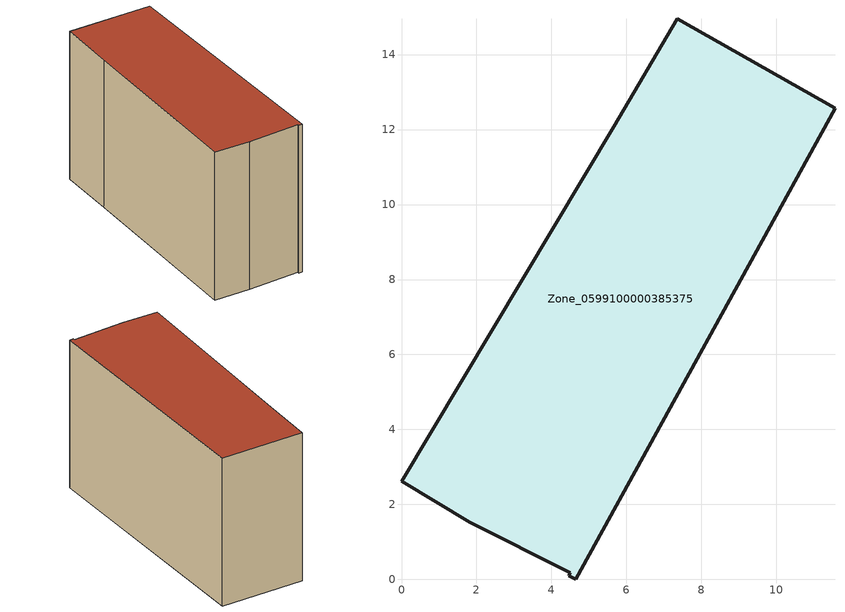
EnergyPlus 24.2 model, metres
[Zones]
Zone_0599100000385375
 floor ground (C_G): 1.82,1.53 0,2.62 5.66,12.07 7.36,14.96 11.56,12.57 4.64,0 4.46,0.1 4.5,0.18 z0
 wall outside (C_F): 4.64,0 11.56,12.57 7.36,14.96 5.66,12.07 0,2.62 1.82,1.53 4.5,0.18 4.46,0.1 4.64,0 z0:8.77
 roof outside (C_R): 4.46,0.1 4.64,0 11.56,12.57 7.36,14.96 5.66,12.07 0,2.62 1.82,1.53 4.5,0.18 z8.77
[BUILDING]
Pand.0599100000385375: North Axis=0; Terrain=City; Loads Convergence Tolerance Value=0.04; Temperature Convergence Tolerance Value=0.4; Solar Distribution=FullExterior; Maximum Number of Warmup Days=25; Minimum Number of Warmup Days=1
[Site:Location]
Rotterdam.The.Hague.AP_ZH_NLD Design_Conditions: Latitude=51.96; Longitude=4.45; Time Zone=1; Elevation=-4.5
[SITE:GROUNDTEMPERATURE:BUILDINGSURFACE]
18, 18, 18, 18, 18, 18, 18, 18, 18, 18, 18, 18
[MATERIAL] Thermal Absorptance=0.9; Solar Absorptance=0.7; Visible Absorptance=0.7
Name | Roughness | Thickness | Conductivity | Density | Specific Heat
G.TI.1992-2005 | MediumSmooth | 0.15 | 0.06 | 540 | 1210
F.TI.1992-2005 | Rough | 0.3 | 0.12 | 1920 | 840
R.TI.1992-2005 | MediumRough | 0.2 | 0.08 | 1500 | 1000
[CONSTRUCTION]
C_G: G.TI.1992-2005
C_F: F.TI.1992-2005
C_R: R.TI.1992-2005
[ZONE]
Zone_0599100000385375: Type=1; Multiplier=1; Ceiling Height=Autocalculate; Volume=Autocalculate; Floor Area=autocalculate; Part of Total Floor Area=Yes
[ZONEINFILTRATION:DESIGNFLOWRATE]
Infil_Zone_0599100000385375: Zone or ZoneList or Space or SpaceList=Zone_0599100000385375; Schedule=AlwaysOn; Design Flow Rate Calculation Method=Flow/Area; Flow Rate per Floor Area=0.0015; Constant Term Coefficient=1; Temperature Term Coefficient=0; Velocity Term Coefficient=0; Velocity Squared Term Coefficient=0
[HVACTEMPLATE:ZONE:IDEALLOADSAIRSYSTEM]
Zone_0599100000385375: Maximum Heating Supply Air Temperature=50; Minimum Cooling Supply Air Temperature=13; Maximum Heating Supply Air Humidity Ratio=0.0156; Minimum Cooling Supply Air Humidity Ratio=0.0077; Heating Limit=NoLimit; Cooling Limit=NoLimit; Dehumidification Control Type=ConstantSensibleHeatRatio; Cooling Sensible Heat Ratio=0.7; Dehumidification Setpoint=60; Humidification Control Type=None; Humidification Setpoint=30; Outdoor Air Method=None; Outdoor Air Flow Rate per Person=0.00944; Outdoor Air Flow Rate per Zone Floor Area=0; Outdoor Air Flow Rate per Zone=0; Demand Controlled Ventilation Type=None; Outdoor Air Economizer Type=NoEconomizer; Heat Recovery Type=None; Sensible Heat Recovery Effectiveness=0.7; Latent Heat Recovery Effectiveness=0.65
[ZONECONTROL:THERMOSTAT]
ThermostatControl_Zone_0599100000385375: Zone or ZoneList=Zone_0599100000385375; Control Type Schedule=DualSetpointControlType; Control 1=Thermostat_Zone_0599100000385375; Temperature Difference Between Cutout And Setpoint=0
[THERMOSTATSETPOINT:DUALSETPOINT]
Thermostat_Zone_0599100000385375: Heating Setpoint Temperature Schedule=HeatingSetpoint_Zone_0599100000385375; Cooling Setpoint Temperature Schedule=CoolingSetpoint_Zone_0599100000385375
[SCHEDULE:COMPACT]
HeatingSetpoint_Zone_0599100000385375: Through: 12/31, For: AllDays, Until: 24:00, 21
CoolingSetpoint_Zone_0599100000385375: Through: 12/31, For: AllDays, Until: 24:00, 24
DualSetpointControlType: Through: 12/31, For: AllDays, Until: 24:00, 4
AlwaysOn: Through: 12/31, For: AllDays, Until: 24:00, 1
